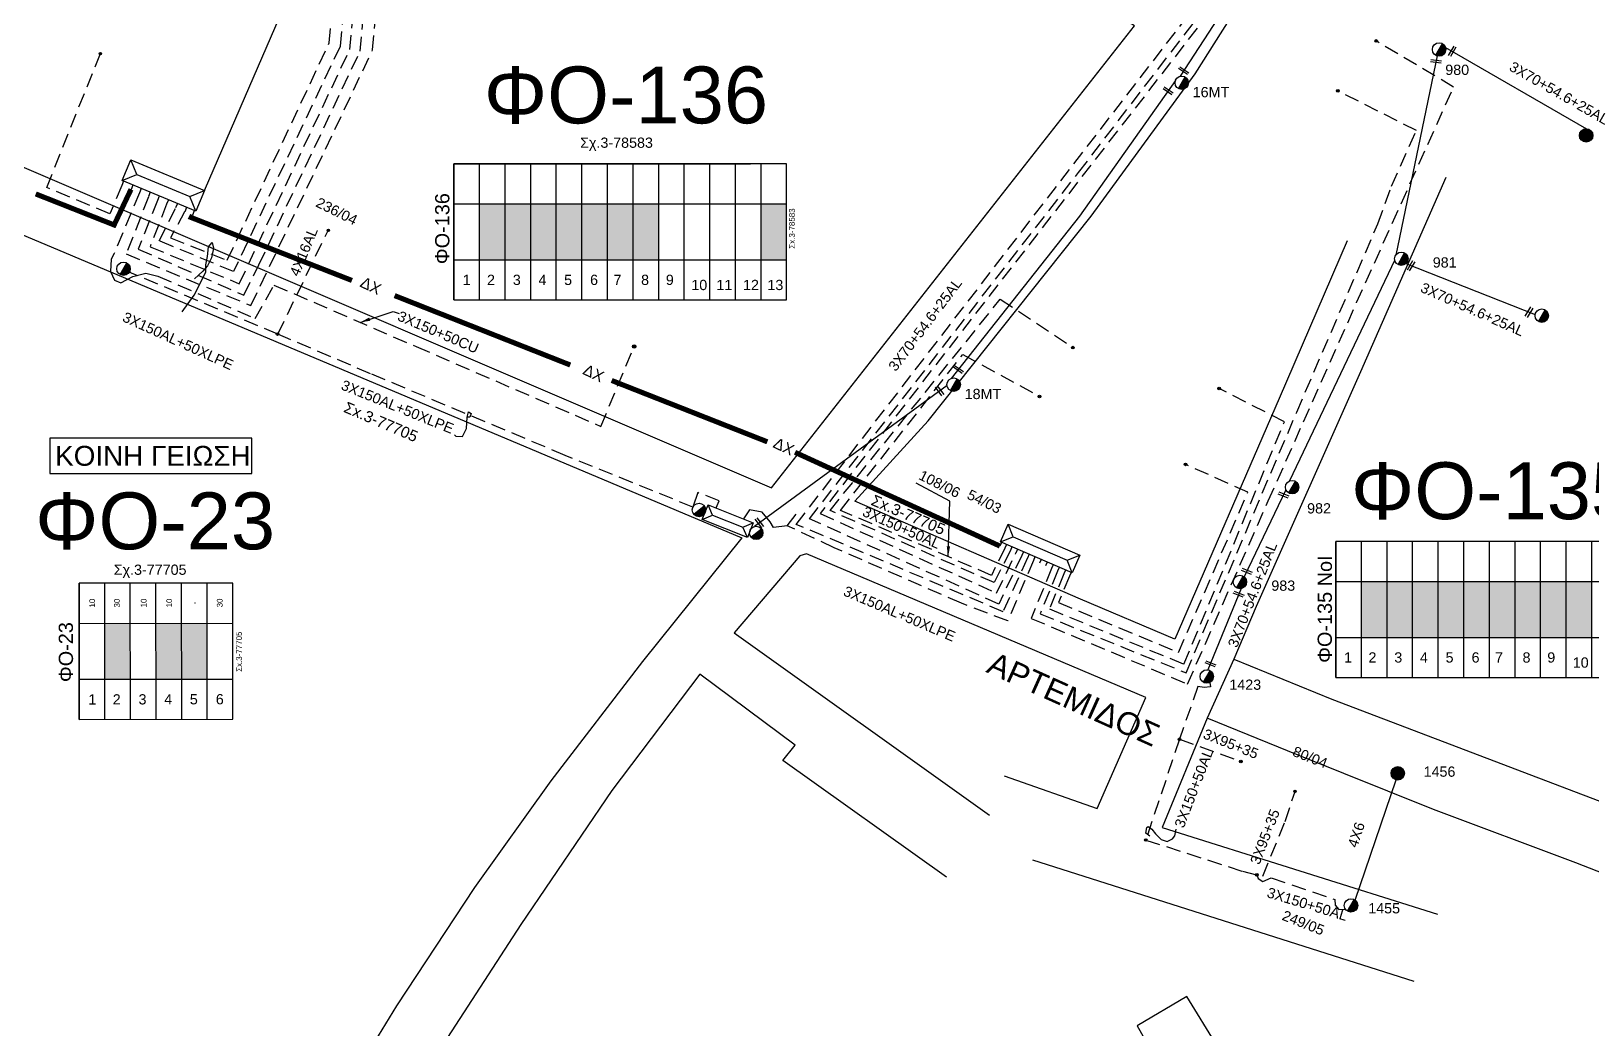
# Model space of a CAD drawing. Header units: millimetres. Extents: x 911 to 5440, y 753 to 2084.
# Drawn here: x 1975.7 to 2250.1, y 1031.5 to 1206.9 of the extents above; entities that cross this region are included whole.
import ezdxf
from ezdxf.enums import TextEntityAlignment as Align

# ---------------------------------------------------------------- set-up
doc = ezdxf.new("R2010")
doc.units = ezdxf.units.MM
doc.linetypes.add('DASHED', pattern=[19.05, 12.7, -6.35])
for name, color, linetype in [('Άγνωστα', 7, 'Continuous'), ('Ασφαλειοκιβώτια Χ.Τ 12 αναχωρήσεων', 7, 'Continuous'), ('Ασφαλειοκιβώτια Χ.Τ 13 αναχωρήσεων', 7, 'Continuous'), ('Ασφαλειοκιβώτια Χ.Τ 6 αναχωρήσεων', 7, 'Continuous'), ('Επιγραφές - Σχήματα', 7, 'Continuous'), ('Καλώδια ΧΤ   3x150+50AL', 7, 'DASHED'), ('Καλώδια ΧΤ   3x150+50CU', 7, 'DASHED'), ('Καλώδια ΧΤ   3x150AL+50XLPE', 7, 'DASHED'), ('Μηχανική τομή', 7, 'Continuous'), ('Στύλος Ξύλινος', 7, 'Continuous'), ('Στύλος Ξύλινος @ 1', 7, 'Continuous'), ('Στύλος ΦΜ', 7, 'Continuous'), ('Στύλος ΦΜ @ 1', 7, 'Continuous'), ('Συνδέσεις', 7, 'Continuous'), ('Συνεστραμμένα ΧΤ   3x70+54.6+25 AL', 7, 'SYN_LINE'), ('Υποσταθμός εναέριος 2 στύλων', 7, 'Continuous'), ('Υποσταθμός πόλεως', 7, 'Continuous'), ('Υπόβαθρο ΔΕΗ', 7, 'Continuous'), ('Υπόγεια καλώδια Παροχών ΧΤ   4x16AL', 7, 'DASHED')]:
    doc.layers.add(name, color=color, linetype=linetype)
doc.styles.get("Standard").update_dxf_attribs({"font": 'arial.ttf'})
doc.linetypes.add('SYN_LINE', pattern='A,0.5,-0.0001,["/\\/\\/\\/",Standard,S=0.1,R=0,X=0,Y=-0.05],-0.25', length=0.7501)
doc.dimstyles.new('ISO-25', dxfattribs={"dimtxt": 2.5, "dimasz": 1.8, "dimexe": 1.25, "dimexo": 0.625, "dimtad": 1, "dimtxsty": 'Standard', "dimcen": 1.8, "dimadec": 0, "dimazin": 0, "dimtfac": 1, "dimtmove": 0, "dimatfit": 3, "dimfxl": 1.25, "dimarcsym": 0})

# ---------------------------------------------------------------- blocks, each defined once
blk = doc.blocks.new('ΥΠΟΣΤΑΘΜΟΣ ΠΟΛΕΩΣ 9 ΑΝΑΧΩΡΗΣΕΩΝ')
at = {"layer": 'Υποσταθμός πόλεως', "ltscale": 40}
for p, q in [((-9.63, -2.82), (-9.63, -4)), ((-7.12, -2.82), (-7.12, -4)), ((-4.84, -2.82), (-4.84, -4)), ((-2.36, -2.82), (-2.36, -4)), ((0.09, -2.82), (0.09, -4)), ((2.55, -2.82), (2.55, -4)), ((5.02, -2.82), (5.02, -4)), ((7.48, -2.82), (7.48, -4)), ((9.61, -2.82), (9.61, -4))]:
    blk.add_line(p, q, dxfattribs=at)
blk.add_lwpolyline([(-10.02, 2.82), (10.02, 2.82), (10.02, -2.82), (-10.02, -2.82)], close=True, dxfattribs=at)
for points in [[(-7.21, 0), (-10.02, 2.82)], [(-10.02, -2.82), (-7.21, 0)], [(-7.21, 0), (7.21, 0)], [(7.21, 0), (10.02, 2.82)], [(10.02, -2.82), (7.21, 0)]]:
    blk.add_lwpolyline(points, dxfattribs=at)
at = {"layer": 'Υποσταθμός πόλεως', "linetype": 'SYN_LINE', "ltscale": 40, "flags": 1}
for tag, p in [('ΜΕΤΑΣΧΗΜΑΤΙΣΜΟΣ', (10.79, 1.71)), ('ΙΣΧΥΣ', (10.77, -1.08)), ('ΑΡΙΘΜΟΣ', (10.89, -3.8))]:
    blk.add_attdef(tag, p, '', height=1.8, dxfattribs=at)
blk = doc.blocks.new('_ΣΥΝΔΕΣΗ')
at = {"layer": 'Συνδέσεις', "linetype": 'SYN_LINE', "ltscale": 40}
blk.add_hatch(color=256, dxfattribs=at).paths.add_polyline_path([(0.5, -0.01, 1), (-0.5, -0.01, 1)])
at = {"layer": 'Συνδέσεις'}
blk.add_circle((0, -0.01), 0.5, dxfattribs=at)
blk = doc.blocks.new('ΥΠΑΡΧΩΝ ΤΣΙΜΕΝΤΕΝΙΟΣ ΣΤΥΛΟΣ')
at = {"layer": 'Στύλος ΦΜ'}
blk.add_hatch(color=7, dxfattribs=at).paths.add_polyline_path([(-1.29, -2.28, 0.574793), (2.62, 0, 0.268822), (1.3, 2.27)])
at = {"layer": 'Στύλος ΦΜ', "color": 7}
blk.add_line((-1.29, -2.28), (1.3, 2.27), dxfattribs=at)
blk.add_circle((0, 0), 2.62, dxfattribs=at)
at = {"layer": 'Στύλος ΦΜ', "flags": 4}
for tag, p in [('ΤΥΠΟΣ', (-4.91, 3.03)), ('ΑΡΙΘΜΟΣ', (-4.68, 8.05))]:
    blk.add_attdef(tag, p, '', height=4, dxfattribs=at)
blk = doc.blocks.new('ΥΠΑΡΧΩΝ ΞΥΛΙΝΟΣ ΣΤΥΛΟΣ')
at = {"layer": 'Στύλος Ξύλινος'}
h = blk.add_hatch(color=7, dxfattribs=at)
h.paths.add_polyline_path([(-2.62, 0, 0.270008), (-1.29, -2.28), (1.3, 2.27, 0.576266)])
h.paths.add_polyline_path([(-1.29, -2.28, 0.574793), (2.62, 0, 0.268822), (1.3, 2.27)])
at = {"layer": 'Στύλος Ξύλινος', "color": 7}
blk.add_line((-1.29, -2.28), (1.3, 2.27), dxfattribs=at)
blk.add_circle((0, 0), 2.62, dxfattribs=at)
at = {"layer": 'Στύλος Ξύλινος', "flags": 4}
for tag, p in [('ΑΡΙΘΜΟΣ', (-4.91, 8.6)), ('ΤΥΠΟΣ', (-4.85, 3.39))]:
    blk.add_attdef(tag, p, '', height=4, dxfattribs=at)
blk = doc.blocks.new('ΜΗΧΑΝΙΚΗ ΤΟΜΗ')
at = {"layer": 'Μηχανική τομή', "ltscale": 40}
for p, q in [((-1.89, 0.78), (1.89, 0.78)), ((1.89, 0), (-1.89, 0))]:
    blk.add_line(p, q, dxfattribs=at)
blk = doc.blocks.new('ΥΠΟΣΤΑΘΜΟΣ ΕΝΑΕΡΙΟΣ ΕΠΙ 2 ΣΤΥΛΩΝ')
at = {"layer": 'Υποσταθμός εναέριος 2 στύλων', "linetype": 'Continuous'}
for points in [[(-11.97, -2.11, 0.574793), (-8.45, -0.07, 0.268822), (-9.64, 1.98)], [(9.68, -2.15, 0.574793), (13.19, -0.1, 0.268822), (12.01, 1.95)]]:
    blk.add_hatch(color=256, dxfattribs=at).paths.add_polyline_path(points)
for p, q in [((-11.97, -2.11), (-9.64, 1.98)), ((9.68, -2.15), (12.01, 1.95))]:
    blk.add_line(p, q, dxfattribs=at)
for centre in [(-10.81, -0.07), (10.84, -0.1)]:
    blk.add_circle(centre, 2.36, dxfattribs=at)
at = {"layer": 'Υποσταθμός πόλεως', "linetype": 'Continuous', "ltscale": 40}
blk.add_lwpolyline([(-8.57, 2.82), (8.57, 2.82), (8.57, -2.82), (-8.57, -2.82)], close=True, dxfattribs=at)
for points in [[(-5.75, 0), (-8.57, 2.82)], [(-8.57, -2.82), (-5.75, 0)], [(-5.75, 0), (5.75, 0)], [(5.75, 0), (8.57, 2.82)], [(8.57, -2.82), (5.75, 0)]]:
    blk.add_lwpolyline(points, dxfattribs=at)
at = {"layer": 'Υποσταθμός εναέριος 2 στύλων', "ltscale": 40, "flags": 1}
for tag, p in [('ΜΕΤΑΣΧΗΜΑΤΙΣΜΟΣ', (14.09, 2.51)), ('ΙΣΧΥΣ', (14.07, -0.28)), ('ΑΡΙΘΜΟΣ', (14.19, -3))]:
    blk.add_attdef(tag, p, '', height=1.8, dxfattribs=at)
blk = doc.blocks.new('ΥΠΟΣΤΑΘΜΟΣ ΠΟΛΕΩΣ 13 ΑΝΑΧΩΡΗΣΕΩΝ')
at = {"layer": 'Υποσταθμός πόλεως', "ltscale": 40}
for p, q in [((-11.12, -2.82), (-11.12, -4)), ((-9.53, -2.82), (-9.53, -4)), ((-7.77, -2.82), (-7.77, -4)), ((-5.99, -2.82), (-5.99, -4)), ((-4.14, -2.82), (-4.14, -4)), ((-2.3, -2.82), (-2.3, -4)), ((-0.43, -2.82), (-0.43, -4)), ((1.54, -2.82), (1.54, -4)), ((3.43, -2.82), (3.43, -4)), ((5.39, -2.82), (5.39, -4)), ((7.32, -2.82), (7.32, -4)), ((9.32, -2.82), (9.32, -4)), ((11.11, -2.82), (11.11, -4))]:
    blk.add_line(p, q, dxfattribs=at)
blk.add_lwpolyline([(-11.43, 2.82), (11.43, 2.82), (11.43, -2.82), (-11.43, -2.82)], close=True, dxfattribs=at)
for points in [[(-8.62, 0), (-11.43, 2.82)], [(-11.43, -2.82), (-8.62, 0)], [(-8.62, 0), (8.62, 0)], [(8.62, 0), (11.43, 2.82)], [(11.43, -2.82), (8.62, 0)]]:
    blk.add_lwpolyline(points, dxfattribs=at)
at = {"layer": 'Υποσταθμός πόλεως', "linetype": 'SYN_LINE', "ltscale": 40, "flags": 1}
for tag, p in [('ΜΕΤΑΣΧΗΜΑΤΙΣΜΟΣ', (12.22, 1.68)), ('ΙΣΧΥΣ', (12.2, -1.11)), ('ΑΡΙΘΜΟΣ', (12.32, -3.83))]:
    blk.add_attdef(tag, p, '', height=1.8, dxfattribs=at)
blk = doc.blocks.new('ΑΣΦΑΛΕΙΟΚΙΒΩΤΙΟ ΥΠΟΣΤΑΘΜΟΥ 12 ΑΝΑΧΩΡΗΣΕΩΝ')
at = {"layer": 'Ασφαλειοκιβώτια Χ.Τ 12 αναχωρήσεων', "ltscale": 40}
for p, q in [((-23.91, 54), (23.91, 54)), ((-9.83, 54), (-9.83, -54)), ((9.83, 54), (9.83, -54)), ((-23.91, 45), (23.91, 45)), ((-23.91, 36), (23.91, 36)), ((-23.91, 27), (23.91, 27)), ((-23.91, 18), (23.91, 18)), ((-23.91, 9), (23.91, 9)), ((-23.91, 0), (23.91, 0)), ((-23.91, -9), (23.91, -9)), ((-23.91, -18), (23.91, -18)), ((-23.91, -27), (23.91, -27)), ((-23.91, -36), (23.91, -36)), ((-23.91, -45), (23.91, -45))]:
    blk.add_line(p, q, dxfattribs=at)
at = {"layer": 'Ασφαλειοκιβώτια Χ.Τ 12 αναχωρήσεων'}
blk.add_lwpolyline([(-23.91, -54), (23.91, -54), (23.91, 54), (-23.91, 54)], close=True, dxfattribs=at)
for s, p in [('1', (-18.66, 51.09)), ('2', (-18.66, 42.52)), ('3', (-18.66, 33.44)), ('4', (-18.66, 24.42)), ('5', (-18.66, 15.41)), ('6', (-18.66, 6.27)), ('7', (-18.66, -1.97)), ('8', (-18.66, -11.65)), ('9', (-18.66, -20.35)), ('10', (-20.45, -29.31)), ('11', (-20.45, -38.11)), ('12', (-20.45, -47.48))]:
    blk.add_text(s, height=3.6, rotation=270, dxfattribs=at).set_placement(p)
at = {"layer": 'Ασφαλειοκιβώτια Χ.Τ 12 αναχωρήσεων', "ltscale": 40}
for tag, height, p in [('ΟΝΟΜΑ', 5, (0.11, 57.89)), ('ΚΕΙΜΕΝΟ 1', 2, (17.33, 49.23)), ('ΚΕΙΜΕΝΟ 2', 2, (17.33, 40.53)), ('ΚΕΙΜΕΝΟ 3', 2, (17.33, 31.39)), ('ΚΕΙΜΕΝΟ 4', 2, (17.33, 22.41)), ('ΚΕΙΜΕΝΟ 5', 2, (17.33, 13.57)), ('ΚΕΙΜΕΝΟ 6', 2, (17.33, 4.65)), ('ΚΕΙΜΕΝΟ 7', 2, (17.33, -4.42)), ('ΚΕΙΜΕΝΟ 8', 2, (17.33, -13.15)), ('ΚΕΙΜΕΝΟ 9', 2, (17.33, -22.28)), ('ΚΕΙΜΕΝΟ 10', 2, (17.33, -31.5)), ('ΚΕΙΜΕΝΟ 11', 2, (17.33, -40.57)), ('ΚΕΙΜΕΝΟ 12', 2, (17.33, -49.5)), ('ΣΧ', 2, (0.17, -56.08))]:
    blk.add_attdef(tag, text='', height=height, dxfattribs=at).set_placement(p, align=Align.MIDDLE_CENTER)
blk = doc.blocks.new('ΑΣΦΑΛΕΙΟΚΙΒΩΤΙΟ ΥΠΟΣΤΑΘΜΟΥ 13 ΑΝΑΧΩΡΗΣΕΩΝ')
at = {"layer": 'Ασφαλειοκιβώτια Χ.Τ 13 αναχωρήσεων', "ltscale": 40}
for p, q in [((-23.86, 58.34), (23.96, 58.34)), ((-9.78, 58.34), (-9.78, -58.66)), ((9.87, 58.34), (9.87, -58.66)), ((23.96, 58.34), (23.96, -45.89)), ((-23.86, 49.34), (23.96, 49.34)), ((-23.86, 40.34), (23.96, 40.34)), ((-23.86, 31.34), (23.96, 31.34)), ((-23.86, 22.34), (23.96, 22.34)), ((-23.86, 13.34), (23.96, 13.34)), ((-23.86, 4.34), (23.96, 4.34)), ((-23.86, -4.66), (23.96, -4.66)), ((-23.86, -13.66), (23.96, -13.66)), ((-23.86, -22.66), (23.96, -22.66)), ((-23.86, -31.66), (23.96, -31.66)), ((-23.86, -40.66), (23.96, -40.66)), ((-23.86, -49.66), (23.96, -49.66))]:
    blk.add_line(p, q, dxfattribs=at)
at = {"layer": 'Ασφαλειοκιβώτια Χ.Τ 13 αναχωρήσεων'}
blk.add_lwpolyline([(-23.86, -58.66), (23.96, -58.66), (23.96, 58.34), (-23.86, 58.34)], close=True, dxfattribs=at)
for s, p in [('1', (-18.64, 55.26)), ('2', (-18.64, 46.69)), ('3', (-18.64, 37.62)), ('4', (-18.64, 28.59)), ('5', (-18.64, 19.58)), ('6', (-18.64, 10.45)), ('7', (-18.64, 2.2)), ('8', (-18.64, -7.48)), ('9', (-18.64, -16.18)), ('10', (-20.44, -25.14)), ('11', (-20.44, -33.94)), ('12', (-20.44, -43.31)), ('13', (-20.44, -51.88))]:
    blk.add_text(s, height=3.6, rotation=270, dxfattribs=at).set_placement(p)
at = {"layer": 'Ασφαλειοκιβώτια Χ.Τ 13 αναχωρήσεων', "ltscale": 40}
for tag, height, p in [('ΟΝΟΜΑ', 5, (1.15, 62.43)), ('ΚΕΙΜΕΝΟ 1', 2, (17.15, 53.4)), ('ΚΕΙΜΕΝΟ 2', 2, (17.15, 44.69)), ('ΚΕΙΜΕΝΟ 3', 2, (16.99, 35.93)), ('ΚΕΙΜΕΝΟ 4', 2, (16.99, 26.95)), ('ΚΕΙΜΕΝΟ 5', 2, (16.99, 18.11)), ('ΚΕΙΜΕΝΟ 6', 2, (16.99, 9.19)), ('ΚΕΙΜΕΝΟ 7', 2, (16.99, 0.11)), ('ΚΕΙΜΕΝΟ 8', 2, (16.99, -8.61)), ('ΚΕΙΜΕΝΟ 9', 2, (16.99, -17.74)), ('ΚΕΙΜΕΝΟ 10', 2, (16.99, -26.96)), ('ΚΕΙΜΕΝΟ 11', 2, (16.99, -36.04)), ('ΚΕΙΜΕΝΟ 12', 2, (16.99, -44.96)), ('ΚΕΙΜΕΝΟ 13', 2, (16.99, -54.16)), ('ΣΧ', 2, (1.2, -60.52))]:
    blk.add_attdef(tag, text='', height=height, dxfattribs=at).set_placement(p, align=Align.MIDDLE_CENTER)
blk = doc.blocks.new('ΑΣΦΑΛΕΙΟΚΙΒΩΤΙΟ ΥΠΟΣΤΑΘΜΟΥ 6 ΑΝΑΧΩΡΗΣΕΩΝ')
at = {"layer": 'Ασφαλειοκιβώτια Χ.Τ 6 αναχωρήσεων', "ltscale": 40}
for p, q in [((-23.91, 27), (23.91, 27)), ((-9.83, 27), (-9.83, -27)), ((9.83, 27), (9.83, -27)), ((-23.91, 18), (23.91, 18)), ((-23.91, 9), (23.91, 9)), ((-23.91, 0), (23.91, 0)), ((-23.91, -9), (23.91, -9)), ((-23.91, -18), (23.91, -18))]:
    blk.add_line(p, q, dxfattribs=at)
at = {"layer": 'Ασφαλειοκιβώτια Χ.Τ 6 αναχωρήσεων'}
blk.add_lwpolyline([(-23.91, -27), (23.91, -27), (23.91, 27), (-23.91, 27)], close=True, dxfattribs=at)
for s, p in [('1', (-18.7, 23.8)), ('2', (-18.7, 15.23)), ('3', (-18.7, 6.16)), ('4', (-18.7, -2.87)), ('5', (-18.7, -11.88)), ('6', (-18.7, -21.01))]:
    blk.add_text(s, height=3.6, rotation=270, dxfattribs=at).set_placement(p)
at = {"layer": 'Ασφαλειοκιβώτια Χ.Τ 6 αναχωρήσεων', "ltscale": 40}
for tag, height, p in [('ΟΝΟΜΑ', 5, (-0.27, 31.68)), ('ΚΕΙΜΕΝΟ 1', 2, (16.95, 22.41)), ('ΚΕΙΜΕΝΟ 2', 2, (16.95, 13.71)), ('ΚΕΙΜΕΝΟ 3', 2, (16.95, 4.31)), ('ΚΕΙΜΕΝΟ 4', 2, (16.95, -4.67)), ('ΚΕΙΜΕΝΟ 5', 2, (16.95, -13.51)), ('ΚΕΙΜΕΝΟ 6', 2, (16.95, -22.43)), ('ΣΧ', 2, (-0.21, -29.21))]:
    blk.add_attdef(tag, text='', height=height, dxfattribs=at).set_placement(p, align=Align.MIDDLE_CENTER)

msp = doc.modelspace()

# ---------------------------------------------------------------- hatches: boundary and pattern name
at = {"layer": 'Ασφαλειοκιβώτια Χ.Τ 13 αναχωρήσεων'}
for color, points in [(6, [(2054.55, 1166.68), (2059.05, 1166.68), (2059.05, 1176.51), (2054.55, 1176.51)]), (173, [(2059.05, 1166.68), (2063.55, 1166.68), (2063.55, 1176.51), (2059.05, 1176.51)]), (27, [(2063.55, 1166.68), (2068.05, 1166.68), (2068.05, 1176.51), (2063.55, 1176.51)]), (85, [(2068.05, 1166.68), (2072.55, 1166.68), (2072.55, 1176.51), (2068.05, 1176.51)]), (1, [(2072.55, 1166.68), (2077.05, 1166.68), (2077.05, 1176.51), (2072.55, 1176.51)]), (5, [(2077.05, 1166.68), (2081.55, 1166.68), (2081.55, 1176.51), (2077.05, 1176.51)]), (30, [(2081.55, 1166.68), (2086.05, 1166.68), (2086.05, 1176.51), (2081.55, 1176.51)]), (133, [(2104.05, 1166.68), (2108.55, 1166.68), (2108.55, 1176.51), (2104.05, 1176.51)]), (173, [(2209.59, 1100.31), (2214.09, 1100.31), (2214.09, 1110.14), (2209.59, 1110.14)]), (27, [(2214.09, 1100.31), (2218.59, 1100.31), (2218.59, 1110.14), (2214.09, 1110.14)]), (85, [(2218.59, 1100.31), (2223.09, 1100.31), (2223.09, 1110.14), (2218.59, 1110.14)]), (1, [(2223.09, 1100.31), (2227.59, 1100.31), (2227.59, 1110.14), (2223.09, 1110.14)]), (5, [(2227.59, 1100.31), (2232.09, 1100.31), (2232.09, 1110.13), (2227.59, 1110.14)]), (6, [(2232.09, 1100.31), (2236.59, 1100.31), (2236.59, 1110.13), (2232.09, 1110.13)]), (154, [(2236.59, 1100.31), (2241.09, 1100.31), (2241.09, 1110.13), (2236.59, 1110.13)]), (30, [(2241.09, 1100.31), (2245.59, 1100.31), (2245.59, 1110.13), (2241.09, 1110.13)]), (2, [(2245.59, 1100.31), (2250.09, 1100.31), (2250.09, 1110.13), (2245.59, 1110.13)])]:
    msp.add_hatch(color=color, dxfattribs=at).paths.add_polyline_path(points)
at = {"layer": 'Ασφαλειοκιβώτια Χ.Τ 6 αναχωρήσεων'}
for color, points in [(30, [(1993.17, 1102.78), (1988.67, 1102.78), (1988.69, 1092.95), (1993.19, 1092.96)]), (6, [(2002.17, 1102.8), (1997.67, 1102.79), (1997.69, 1092.96), (2002.19, 1092.97)]), (5, [(2006.67, 1102.8), (2002.17, 1102.8), (2002.19, 1092.97), (2006.69, 1092.98)])]:
    msp.add_hatch(color=color, dxfattribs=at).paths.add_polyline_path(points)

# ---------------------------------------------------------------- linework, layer by layer
at = {"layer": 'Άγνωστα', "color": 85, "linetype": 'DASHED', "ltscale": 0.2}
for points in [[(1996.37, 1177.78), (1992.45, 1167.71), (2014.38, 1158.63), (2035.77, 1203.57), (2038.52, 1235.7), (2058.45, 1282.77), (2066.96, 1278.49)], [(2177.6, 1082.41), (2188.38, 1078.51)], [(2192.24, 1058.32), (2196.2, 1067.98), (2197.92, 1073.25)]]:
    msp.add_lwpolyline(points, dxfattribs=at)
at = {"layer": 'Άγνωστα', "color": 1, "linetype": 'DASHED', "ltscale": 0.2}
msp.add_lwpolyline([(1997.95, 1177.12), (1994.56, 1168.56), (2013.12, 1160.45), (2015.76, 1165.77), (2033.56, 1203.35), (2036.75, 1235.96), (2049.39, 1266.47), (2029.46, 1275.4)], dxfattribs=at)
at = {"layer": 'Άγνωστα', "color": 6, "linetype": 'DASHED', "ltscale": 0.2}
for points in [[(1999.54, 1176.46), (1996.64, 1168.98), (2012.31, 1162.47), (2031.74, 1203.62), (2034.28, 1230.72), (2009.36, 1242.84), (2007.45, 1251.8)], [(2005.33, 1250.57), (2006.84, 1241.67), (2032.53, 1229.54), (2030.04, 1204.2), (2011.3, 1164.61), (1998.25, 1170.02), (2001.13, 1175.79)]]:
    msp.add_lwpolyline(points, dxfattribs=at)
at = {"layer": 'Άγνωστα', "color": 5, "linetype": 'DASHED', "ltscale": 0.2}
msp.add_lwpolyline([(2002.72, 1175.13), (2000.23, 1170.55), (2010.22, 1166.59), (2028.12, 1204.8), (2030.45, 1228.8), (2011.77, 1237.35)], dxfattribs=at)
at = {"layer": 'Άγνωστα', "color": 27, "linetype": 'DASHED', "ltscale": 0.2}
msp.add_lwpolyline([(1991.67, 1179.74), (1989.59, 1174.75), (1978.48, 1179.4), (1987.9, 1202.92)], dxfattribs=at)
at = {"layer": 'Άγνωστα'}
msp.add_lwpolyline([(2108.65, 1119.95), (2106.26, 1119.64), (2105.66, 1120.64), (2104.25, 1122.33), (2102.04, 1122.73), (2100.99, 1121.14)], dxfattribs=at)
at = {"layer": 'Άγνωστα', "color": 85, "linetype": 'SYN_LINE', "ltscale": 20}
msp.add_lwpolyline([(2208.5, 1054.1), (2215.72, 1075.27)], dxfattribs=at)
at = {"layer": 'Επιγραφές - Σχήματα'}
for points in [[(2002.29, 1157.56), (2004.42, 1160.44), (2006.42, 1164.49), (2006.44, 1165.79), (2006.74, 1167.26), (2006.91, 1168.97), (2007.56, 1169.74), (2007.8, 1168.73), (2007.42, 1167.03), (2006.75, 1165.63), (2005.93, 1164.69), (2004.46, 1163.33)], [(2050.14, 1135.9), (2050.37, 1135.69), (2051.55, 1135.62), (2052.28, 1137.05), (2052.38, 1139.02), (2052.61, 1139.98), (2053.1, 1139.64), (2052.83, 1139), (2052.38, 1139.02)], [(2172.39, 1065.36), (2171.7, 1065.91), (2171.86, 1066.91), (2172.11, 1067.09), (2172.77, 1066.59), (2173.41, 1065.79), (2174.39, 1064.81), (2175.45, 1064.41), (2176.39, 1064.93), (2176.8, 1065.43), (2177.04, 1066.6)]]:
    msp.add_lwpolyline(points, dxfattribs=at)
at = {"layer": 'Επιγραφές - Σχήματα', "color": 190}
msp.add_lwpolyline([(1979.01, 1129.15), (2014.52, 1129.15), (2014.52, 1135.33), (1979.01, 1135.33)], close=True, dxfattribs=at)
at = {"layer": 'Καλώδια ΧΤ   3x150+50AL', "color": 85, "ltscale": 0.2}
for points in [[(2182.94, 1092.39), (2183.08, 1091.65), (2181.96, 1091.49), (2180.85, 1091.67), (2177.6, 1082.41), (2171.67, 1064.7), (2188.7, 1059.21), (2192.24, 1058.32)], [(2191.2, 1058.58), (2191.44, 1057.94), (2192.25, 1057.38), (2193.75, 1058.04), (2204.93, 1054.22), (2205, 1053.26), (2205.64, 1052.46), (2206.75, 1052.57)]]:
    msp.add_lwpolyline(points, dxfattribs=at)
at = {"layer": 'Καλώδια ΧΤ   3x150+50CU', "color": 30, "ltscale": 0.2}
msp.add_lwpolyline([(1994.76, 1178.45), (1990.34, 1167.81), (1989.8, 1166.8), (1989.69, 1164.64), (1990.38, 1163.09), (1991.5, 1162.62), (1993.59, 1163.77), (1995.9, 1164.31), (1998.03, 1163.81), (2015.13, 1156.34), (2018.41, 1162.25), (2043.41, 1151.43), (2075.89, 1137.41), (2081.74, 1151.46)], dxfattribs=at)
at = {"layer": 'Καλώδια ΧΤ   3x150AL+50XLPE', "color": 30, "ltscale": 0.2}
msp.add_lwpolyline([(2149.87, 1114.71), (2145.84, 1106.18), (2112.55, 1121.16), (2159.86, 1182.03), (2182.51, 1211.47), (2177.01, 1235.18), (2163.33, 1235.51), (2155.58, 1235.11), (2144.11, 1243.01)], dxfattribs=at)
at = {"layer": 'Καλώδια ΧΤ   3x150AL+50XLPE', "color": 154, "ltscale": 0.2}
msp.add_lwpolyline([(2150.89, 1114.27), (2146.61, 1104.83), (2110.24, 1120.18), (2179.28, 1209.82), (2178.36, 1212.29), (2175.36, 1232.34), (2158.73, 1231.92), (2149.1, 1218.5)], dxfattribs=at)
at = {"layer": 'Καλώδια ΧΤ   3x150AL+50XLPE', "color": 2, "ltscale": 0.2}
msp.add_lwpolyline([(2201.32, 1208.58), (2187.73, 1216.42), (2114.46, 1122.08), (2145.45, 1108.11), (2148.86, 1115.15)], dxfattribs=at)
at = {"layer": 'Καλώδια ΧΤ   3x150AL+50XLPE', "color": 5, "ltscale": 0.2}
msp.add_lwpolyline([(2155.12, 1112.43), (2151.55, 1103.66), (2179.02, 1092.1), (2193.22, 1124.31), (2208.75, 1159.17), (2225.79, 1197.05), (2212.17, 1205.16)], dxfattribs=at)
at = {"layer": 'Καλώδια ΧΤ   3x150AL+50XLPE', "color": 1, "ltscale": 0.2}
msp.add_lwpolyline([(2156.19, 1111.97), (2153.11, 1104.46), (2178.76, 1094.09), (2198.22, 1139.93), (2212.47, 1172.99), (2214.87, 1179.65), (2219.25, 1189.39), (2205.43, 1196.38)], dxfattribs=at)
at = {"layer": 'Καλώδια ΧΤ   3x150AL+50XLPE', "color": 7, "ltscale": 0.2}
msp.add_lwpolyline([(2096.16, 1123.07), (2096.69, 1124.31), (2092.91, 1125.77), (2092.08, 1123.21), (2069.59, 1132.31), (2035.41, 1146.66), (2019.12, 1153.61), (1992.99, 1164.51)], dxfattribs=at)
at = {"layer": 'Καλώδια ΧΤ   3x150AL+50XLPE', "color": 62, "ltscale": 0.2}
msp.add_lwpolyline([(2147.88, 1115.57), (2145.02, 1109.94), (2116.18, 1122.61), (2146.11, 1159.76), (2158.85, 1151.26)], dxfattribs=at)
at = {"layer": 'Καλώδια ΧΤ   3x150AL+50XLPE', "color": 241, "ltscale": 0.2}
msp.add_lwpolyline([(2146.91, 1115.99), (2144.56, 1111.22), (2118.03, 1122.64), (2139.51, 1150.05), (2153, 1142.67)], dxfattribs=at)
at = {"layer": 'Καλώδια ΧΤ   3x150AL+50XLPE', "color": 85, "ltscale": 0.2}
msp.add_lwpolyline([(2157.29, 1111.49), (2154.74, 1105.32), (2178.39, 1095.61), (2196.06, 1138.21), (2184.59, 1144.06)], dxfattribs=at)
at = {"layer": 'Καλώδια ΧΤ   3x150AL+50XLPE', "color": 27, "ltscale": 0.2}
msp.add_lwpolyline([(2158.27, 1111.07), (2156.36, 1106.44), (2177.44, 1097.67), (2189.64, 1125.83), (2178.67, 1130.72)], dxfattribs=at)
at = {"layer": 'Καλώδια ΧΤ   3x150AL+50XLPE', "color": 6, "ltscale": 0.2}
msp.add_lwpolyline([(2151.92, 1113.82), (2147.42, 1103.2), (2139.26, 1106.32), (2116.89, 1116.08), (2108.65, 1119.95), (2110.71, 1122.64)], dxfattribs=at)
at = {"layer": 'Συνεστραμμένα ΧΤ   3x70+54.6+25 AL', "ltscale": 20}
for points in [[(2190.95, 1219.34), (2177.7, 1198.94)], [(2176.9, 1198.22), (2160.01, 1174.34), (2137.47, 1145.83)], [(2136.74, 1144.61), (2102.92, 1119.83)]]:
    msp.add_lwpolyline(points, dxfattribs=at)
at = {"layer": 'Συνεστραμμένα ΧΤ   3x70+54.6+25 AL', "color": 85, "ltscale": 20}
for points in [[(2222.9, 1202.52), (2215.63, 1167.52)], [(2224.36, 1204.01), (2249.16, 1189.72)], [(2215.44, 1166.65), (2196.97, 1127.81)], [(2217.42, 1166.01), (2240.13, 1157.09)], [(2196.33, 1126.27), (2188.97, 1110.96)], [(2188.42, 1108.89), (2182.61, 1094.6)]]:
    msp.add_lwpolyline(points, dxfattribs=at)
at = {"layer": 'Υπόβαθρο ΔΕΗ', "ltscale": 0.2}
for points in [[(2006.2, 1178.85), (2057.13, 1296.47)], [(1733.92, 1273.45), (1857.09, 1220.69), (1971.44, 1172.22), (2100.65, 1117.82), (2083.18, 1096.07), (2067.08, 1075.11), (2053.68, 1056.37), (2039.97, 1035.54), (2023.21, 1008.13), (2019.75, 1003.03), (2006.57, 979.48), (1985.89, 942.83)], [(1794.4, 1261.13), (1974.09, 1183.06), (2105.88, 1126.59), (2169.68, 1207.8), (2138.2, 1227.73)], [(2207.11, 1170), (2195.12, 1142.33), (2176.79, 1100.03), (2160.21, 1107.05), (2120.51, 1124.27), (2133.4, 1138.36), (2162.1, 1174.34), (2180.36, 1199.4), (2193.83, 1220.7), (2201.01, 1233.69), (2215.79, 1249.54), (2255.13, 1230.33), (2273.07, 1221.29), (2280.08, 1207.61), (2268.26, 1182.72)]]:
    msp.add_lwpolyline(points, dxfattribs=at)
at = {"layer": 'Υπόβαθρο ΔΕΗ'}
for points in [[(2224.45, 1181.16), (2209.43, 1147.01), (2191.1, 1105.76), (2187.14, 1096.51), (2182.5, 1086.11), (2174.57, 1066.9), (2222.98, 1051.64)], [(2187.14, 1096.51), (2204.4, 1089.46), (2284.9, 1058.8), (2298.73, 1080.82), (2303.17, 1090.36), (2304.8, 1102.39), (2308.05, 1112.46), (2312.51, 1128.7)], [(2146.78, 1076), (2163.13, 1070.22), (2171.67, 1089.74), (2112.03, 1114.98), (2110.86, 1114.63), (2099.31, 1101.11), (2144.21, 1069.08)], [(2136.65, 1058.18), (2107.88, 1078.66), (2110.02, 1081.39), (2093.28, 1093.86), (2077.79, 1073.4), (2061.81, 1049.83), (2035.25, 1008.95), (2022.33, 986.31), (2004.6, 955.83), (1993.14, 937.86)], [(2258.35, 1021.8), (2277.26, 1048.96), (2247.27, 1060.67), (2222.27, 1070.07), (2198.49, 1079.64), (2182.5, 1086.11)], [(2218.87, 1039.84), (2151.84, 1061.16)], [(2170.16, 1032.06), (2175.41, 1022.85), (2184.23, 1028.5), (2178.91, 1037.18), (2170.16, 1032.06)]]:
    msp.add_lwpolyline(points, dxfattribs=at)
at = {"layer": 'Υπόβαθρο ΔΕΗ', "color": 133}
msp.add_lwpolyline([(1976.54, 1178.26, 0.9, 0.9, 0), (1990.32, 1172.81, 0.9, 0.9, 0), (1993.29, 1179.07, 0, 0, 0)], format="xyseb", dxfattribs=at)
at = {"layer": 'Υπόβαθρο ΔΕΗ', "color": 173, "const_width": 0.9}
for points in [[(2004.1, 1174.55), (2003.88, 1174.11), (2032.13, 1163.05)], [(2039.63, 1160.39), (2070.51, 1148.19)], [(2077.79, 1145.47), (2105.15, 1134.69)], [(2110.02, 1132.84), (2146.03, 1116.37)]]:
    msp.add_lwpolyline(points, dxfattribs=at)
at = {"layer": 'Υπόγεια καλώδια Παροχών ΧΤ   4x16AL', "color": 7, "ltscale": 0.2}
msp.add_lwpolyline([(2019.12, 1153.61), (2027.92, 1171.86)], dxfattribs=at)

# ---------------------------------------------------------------- block references
at = {"layer": 'Ασφαλειοκιβώτια Χ.Τ 12 αναχωρήσεων', "xscale": 0.4999999999999297, "yscale": 0.4999999999999297, "zscale": 0.4999999999999297, "rotation": 89.99471332774242}
msp.add_blockref('ΑΣΦΑΛΕΙΟΚΙΒΩΤΙΟ ΥΠΟΣΤΑΘΜΟΥ 12 ΑΝΑΧΩΡΗΣΕΩΝ', (2232.09, 1105.22), dxfattribs=at).add_auto_attribs({'ΟΝΟΜΑ': 'ΦΟ-135 ΝοΙ'})
at = {"layer": 'Ασφαλειοκιβώτια Χ.Τ 13 αναχωρήσεων', "xscale": 0.5, "yscale": 0.5, "zscale": 0.5, "rotation": 90}
msp.add_blockref('ΑΣΦΑΛΕΙΟΚΙΒΩΤΙΟ ΥΠΟΣΤΑΘΜΟΥ 13 ΑΝΑΧΩΡΗΣΕΩΝ', (2079.22, 1171.58), dxfattribs=at).add_auto_attribs({'ΟΝΟΜΑ': 'ΦΟ-136', 'ΣΧ': 'Σx.3-78583'})
at = {"layer": 'Ασφαλειοκιβώτια Χ.Τ 6 αναχωρήσεων', "xscale": 0.4999999999999976, "yscale": 0.4999999999999976, "zscale": 0.4999999999999976, "rotation": 90.08369329436664}
msp.add_blockref('ΑΣΦΑΛΕΙΟΚΙΒΩΤΙΟ ΥΠΟΣΤΑΘΜΟΥ 6 ΑΝΑΧΩΡΗΣΕΩΝ', (1997.68, 1097.88), dxfattribs=at).add_auto_attribs({'ΟΝΟΜΑ': 'ΦΟ-23', 'ΣΧ': 'Σx.3-77705', 'ΚΕΙΜΕΝΟ 2': '30', 'ΚΕΙΜΕΝΟ 1': '10', 'ΚΕΙΜΕΝΟ 3': '10', 'ΚΕΙΜΕΝΟ 4': '10', 'ΚΕΙΜΕΝΟ 5': '-', 'ΚΕΙΜΕΝΟ 6': '30'})
at = {"layer": 'Μηχανική τομή'}
for p, xscale, yscale, zscale, rotation in [((2222.74, 1201.77), 0.5000000000001441, 0.5000000000001441, 0.5000000000001441, 172.7915825317946), ((2225.39, 1203.42), 0.5000000000001431, 0.5000000000001431, 0.5000000000001431, 239.6399848236607), ((2178.45, 1200.09), 0.4999999999999647, 0.4999999999999647, 0.4999999999999647, 145.323862433365), ((2175.71, 1196.54), 0.4999999999999647, 0.4999999999999647, 0.4999999999999647, 145.323862433365), ((2218.14, 1165.73), 0.5000000000001431, 0.5000000000001431, 0.5000000000001431, 239.6399848236607), ((2238.88, 1157.58), 0.5000000000001431, 0.5000000000001431, 0.5000000000001431, 239.6399848236607), ((2138.85, 1147.58), 0.4999999999999647, 0.4999999999999647, 0.4999999999999647, 145.323862433365), ((2135.58, 1143.76), 0.4999999999999679, 0.4999999999999679, 0.4999999999999679, 127.3282725165573), ((2195.97, 1125.52), 0.5000000000001925, 0.5000000000001925, 0.5000000000001925, 158.1754904716177), ((2103.9, 1120.56), 0.4999999999999679, 0.4999999999999679, 0.4999999999999679, 127.3282725165573), ((2189.52, 1112.11), 0.5000000000001925, 0.5000000000001925, 0.5000000000001925, 158.1754904716177), ((2188.09, 1108.1), 0.5000000000001925, 0.5000000000001925, 0.5000000000001925, 158.1754904716177), ((2183.12, 1095.86), 0.5000000000001925, 0.5000000000001925, 0.5000000000001925, 158.1754904716177)]:
    msp.add_blockref('ΜΗΧΑΝΙΚΗ ΤΟΜΗ', p, dxfattribs=dict(at, xscale=xscale, yscale=yscale, zscale=zscale, rotation=rotation))
at = {"layer": 'Στύλος Ξύλινος @ 1', "ltscale": 40, "xscale": 0.4499999999998181, "yscale": 0.4499999999998181, "zscale": 0.4499999999998181}
msp.add_blockref('ΥΠΑΡΧΩΝ ΞΥΛΙΝΟΣ ΣΤΥΛΟΣ', (2249.1, 1188.54), dxfattribs=at)
at = {"layer": 'Στύλος Ξύλινος @ 1', "ltscale": 40}
ref = msp.add_blockref('ΥΠΑΡΧΩΝ ΞΥΛΙΝΟΣ ΣΤΥΛΟΣ', (2215.98, 1076.42), dxfattribs=dict(at, xscale=0.4499999999998181, yscale=0.4499999999998181, zscale=0.4499999999998181))
ref.add_attrib('ΤΥΠΟΣ', '1456', (2220.52, 1075.82), dxfattribs={"layer": 'Στύλος Ξύλινος', "height": 1.8, "flags": 4})
at = {"layer": 'Στύλος ΦΜ @ 1', "ltscale": 40}
ref = msp.add_blockref('ΥΠΑΡΧΩΝ ΤΣΙΜΕΝΤΕΝΙΟΣ ΣΤΥΛΟΣ', (2223.24, 1203.65), dxfattribs=dict(at, xscale=0.4499999999998181, yscale=0.4499999999998181, zscale=0.4499999999998181))
ref.add_attrib('ΤΥΠΟΣ', '980', (2224.33, 1199.18), dxfattribs={"layer": 'Στύλος ΦΜ', "height": 1.8, "flags": 4})
ref = msp.add_blockref('ΥΠΑΡΧΩΝ ΤΣΙΜΕΝΤΕΝΙΟΣ ΣΤΥΛΟΣ', (2178, 1197.8), dxfattribs=dict(at, xscale=0.4499999999998181, yscale=0.4499999999998181, zscale=0.4499999999998181))
ref.add_attrib('ΤΥΠΟΣ', '16MT', (2179.93, 1195.26), dxfattribs={"layer": 'Στύλος ΦΜ', "height": 1.8, "flags": 4})
at = {"layer": 'Στύλος ΦΜ @ 1', "ltscale": 40, "xscale": 0.4499999999998181, "yscale": 0.4499999999998181, "zscale": 0.4499999999998181}
for p in [(1991.97, 1165.11), (2241.29, 1156.86)]:
    msp.add_blockref('ΥΠΑΡΧΩΝ ΤΣΙΜΕΝΤΕΝΙΟΣ ΣΤΥΛΟΣ', p, dxfattribs=at)
at = {"layer": 'Στύλος ΦΜ @ 1', "ltscale": 40}
ref = msp.add_blockref('ΥΠΑΡΧΩΝ ΤΣΙΜΕΝΤΕΝΙΟΣ ΣΤΥΛΟΣ', (2216.6, 1166.86), dxfattribs=dict(at, xscale=0.4499999999998181, yscale=0.4499999999998181, zscale=0.4499999999998181))
ref.add_attrib('ΤΥΠΟΣ', '981', (2222.13, 1165.32), dxfattribs={"layer": 'Στύλος ΦΜ', "height": 1.8, "flags": 4})
ref = msp.add_blockref('ΥΠΑΡΧΩΝ ΤΣΙΜΕΝΤΕΝΙΟΣ ΣΤΥΛΟΣ', (2137.91, 1144.74), dxfattribs=dict(at, xscale=0.4499999999998181, yscale=0.4499999999998181, zscale=0.4499999999998181))
ref.add_attrib('ΤΥΠΟΣ', '18MT', (2139.84, 1142.2), dxfattribs={"layer": 'Στύλος ΦΜ', "height": 1.8, "flags": 4})
ref = msp.add_blockref('ΥΠΑΡΧΩΝ ΤΣΙΜΕΝΤΕΝΙΟΣ ΣΤΥΛΟΣ', (2197.41, 1126.72), dxfattribs=dict(at, xscale=0.4499999999998181, yscale=0.4499999999998181, zscale=0.4499999999998181))
ref.add_attrib('ΤΥΠΟΣ', '982', (2200.04, 1122.1), dxfattribs={"layer": 'Στύλος ΦΜ', "height": 1.8, "flags": 4})
ref = msp.add_blockref('ΥΠΑΡΧΩΝ ΤΣΙΜΕΝΤΕΝΙΟΣ ΣΤΥΛΟΣ', (2188.22, 1110.05), dxfattribs=dict(at, xscale=0.4499999999998181, yscale=0.4499999999998181, zscale=0.4499999999998181))
ref.add_attrib('ΤΥΠΟΣ', '983', (2193.75, 1108.51), dxfattribs={"layer": 'Στύλος ΦΜ', "height": 1.8, "flags": 4})
ref = msp.add_blockref('ΥΠΑΡΧΩΝ ΤΣΙΜΕΝΤΕΝΙΟΣ ΣΤΥΛΟΣ', (2182.4, 1093.44), dxfattribs=dict(at, xscale=0.4499999999998181, yscale=0.4499999999998181, zscale=0.4499999999998181))
ref.add_attrib('ΤΥΠΟΣ', '1423', (2186.37, 1091.1), dxfattribs={"layer": 'Στύλος ΦΜ', "height": 1.8, "flags": 4})
ref = msp.add_blockref('ΥΠΑΡΧΩΝ ΤΣΙΜΕΝΤΕΝΙΟΣ ΣΤΥΛΟΣ', (2207.75, 1053.19), dxfattribs=dict(at, xscale=0.4499999999998181, yscale=0.4499999999998181, zscale=0.4499999999998181))
ref.add_attrib('ΤΥΠΟΣ', '1455', (2210.79, 1051.8), dxfattribs={"layer": 'Στύλος ΦΜ', "height": 1.8, "flags": 4})
at = {"layer": 'Συνδέσεις'}
for p, xscale, yscale, zscale in [((2212.17, 1205.16), 0.4499999999998181, 0.4499999999998181, 0.4499999999998181), ((1987.9, 1202.92), 0.4499999999998181, 0.4499999999998181, 0.4499999999998181), ((2205.43, 1196.38), 0.4499999999998181, 0.4499999999998181, 0.4499999999998181), ((2027.98, 1171.86), 0.4499999999998181, 0.4499999999998181, 0.4499999999998181), ((2019.04, 1153.63), 0.4499999999998181, 0.4499999999998181, 0.4499999999998181), ((2081.74, 1151.46), 0.6090081717567948, 0.6090081717567948, 0.6090081717567948), ((2158.85, 1151.26), 0.4499999999998181, 0.4499999999998181, 0.4499999999998181), ((2184.59, 1144.06), 0.4499999999998181, 0.4499999999998181, 0.4499999999998181), ((2153, 1142.67), 0.4499999999998181, 0.4499999999998181, 0.4499999999998181), ((2178.67, 1130.72), 0.4499999999998181, 0.4499999999998181, 0.4499999999998181), ((2177.6, 1082.41), 0.4499999999998181, 0.4499999999998181, 0.4499999999998181), ((2188.38, 1078.51), 0.4499999999998181, 0.4499999999998181, 0.4499999999998181), ((2197.92, 1073.25), 0.4499999999998181, 0.4499999999998181, 0.4499999999998181), ((2171.67, 1064.7), 0.4499999999998181, 0.4499999999998181, 0.4499999999998181), ((2191.2, 1058.58), 0.4499999999998181, 0.4499999999998181, 0.4499999999998181)]:
    msp.add_blockref('_ΣΥΝΔΕΣΗ', p, dxfattribs=dict(at, xscale=xscale, yscale=yscale, zscale=zscale))
at = {"layer": 'Υποσταθμός εναέριος 2 στύλων', "xscale": 0.5000000000000255, "yscale": 0.5000000000000255, "zscale": 0.5000000000000255, "rotation": 338.2628344016395}
msp.add_blockref('ΥΠΟΣΤΑΘΜΟΣ ΕΝΑΕΡΙΟΣ ΕΠΙ 2 ΣΤΥΛΩΝ', (2098.18, 1120.74), dxfattribs=at)
at = {"layer": 'Υποσταθμός πόλεως', "zscale": 0.5}
for name, p, xscale, yscale, rotation in [('ΥΠΟΣΤΑΘΜΟΣ ΠΟΛΕΩΣ 9 ΑΝΑΧΩΡΗΣΕΩΝ', (1998.97, 1179.73), 0.700000000000003, 0.700000000000003, 337.3318472991915), ('ΥΠΟΣΤΑΘΜΟΣ ΠΟΛΕΩΣ 13 ΑΝΑΧΩΡΗΣΕΩΝ', (2153.11, 1115.92), 0.6, 0.6, 336.5726693069007)]:
    msp.add_blockref(name, p, dxfattribs=dict(at, xscale=xscale, yscale=yscale, rotation=rotation))

# ---------------------------------------------------------------- texts
at = {"layer": 'Επιγραφές - Σχήματα', "width": 11.1692, "attachment_point": 1}
for s, insert, char_height in [('ΦΟ-136 ', (2055.31, 1200.66), 10), ('Σχ.3-78583 ', (2072.24, 1188.17), 1.8), ('ΦΟ-135', (2207.74, 1131.09), 10), ('ΦΟ-23 ', (1976.42, 1125.79), 10), ('Σχ.3-77705', (1990.25, 1113.11), 1.8)]:
    msp.add_mtext(s, dxfattribs=dict(at, insert=insert, char_height=char_height))
at = {"layer": 'Επιγραφές - Σχήματα', "color": 7, "char_height": 1.8}
for s, insert, width, attachment_point, rotation in [('236/04', (2026.41, 1177.74), 168.3718, 1, 333.5761), ('{\\H1.083x;\\C256;Σx.3-77705}', (2037.23, 1138.18), 27.8484, 5, 336.8718), ('108/06', (2132.4, 1129.8), 168.3718, 1, 333.5761), ('{\\H1.083x;\\C256;Σx.3-77705}', (2129.93, 1121.85), 27.8484, 5, 336.8718), ('54/03', (2140.89, 1126.4), 168.3718, 1, 333.5761), ('3X95+35', (2182.26, 1084.31), 168.3718, 1, 338.4473), ('80/04', (2197.98, 1081.24), 168.3718, 1, 338.4473), ('3X95+35', (2189.96, 1060.87), 168.3718, 1, 68.9327), ('4X6', (2207.12, 1063.78), 168.3718, 1, 71.7417), ('249/05', (2196.13, 1052.4), 168.3718, 1, 338.4473)]:
    msp.add_mtext(s, dxfattribs=dict(at, insert=insert, width=width, attachment_point=attachment_point, rotation=rotation))
at = {"layer": 'Επιγραφές - Σχήματα', "color": 190, "insert": (1979.96, 1133.98), "char_height": 3.5, "width": 35.1311, "attachment_point": 1}
msp.add_mtext('KOINH ΓΕΙΩΣΗ', dxfattribs=at)
at = {"layer": 'Επιγραφές - Σχήματα', "insert": (2145.08, 1097.92), "char_height": 4, "width": 11.1692, "attachment_point": 1, "rotation": 335.7935}
msp.add_mtext('ΑΡΤΕΜΙΔΟΣ ', dxfattribs=at)
at = {"layer": 'Καλώδια ΧΤ   3x150+50AL', "color": 7, "char_height": 1.8, "width": 168.3718, "attachment_point": 1}
for insert, rotation in [((2122.43, 1123.4), 336.0974), ((2176.66, 1067.31), 68.9327), ((2193.36, 1056.41), 343.1326)]:
    msp.add_mtext('3X150+50AL', dxfattribs=dict(at, insert=insert, rotation=rotation))
at = {"layer": 'Καλώδια ΧΤ   3x150+50CU', "color": 7, "insert": (2040.68, 1157.77), "char_height": 1.8, "width": 168.3718, "attachment_point": 1, "rotation": 336.9293}
msp.add_mtext('3X150+50CU', dxfattribs=at)
at = {"layer": 'Καλώδια ΧΤ   3x150AL+50XLPE', "color": 7, "char_height": 1.8, "width": 27.8484, "attachment_point": 5}
for insert, rotation in [((2001.56, 1152.41), 335.5514), ((2040.14, 1140.84), 337.9749), ((2128.38, 1104.46), 336.9454)]:
    msp.add_mtext('3X150AL+50XLPE', dxfattribs=dict(at, insert=insert, rotation=rotation))
at = {"layer": 'Συνεστραμμένα ΧΤ   3x70+54.6+25 AL', "color": 7, "char_height": 1.8, "width": 168.3718, "attachment_point": 1}
for insert, rotation in [((2236.3, 1201.65), 330.1828), ((2126.29, 1148.02), 53.0538), ((2220.53, 1162.77), 336.0856), ((2186.04, 1099.01), 68.7342)]:
    msp.add_mtext('3X70+54.6+25AL', dxfattribs=dict(at, insert=insert, rotation=rotation))
at = {"layer": 'Υπόβαθρο ΔΕΗ', "color": 7, "char_height": 1.8, "width": 168.3718, "attachment_point": 1, "rotation": 334.6147}
for insert in [(2034.22, 1163.79), (2073.39, 1148.43), (2106.83, 1135.54)]:
    msp.add_mtext('{\\H1.083x;\\C173;ΔΧ}', dxfattribs=dict(at, insert=insert))
at = {"layer": 'Υπόγεια καλώδια Παροχών ΧΤ   4x16AL', "color": 7, "insert": (2021.1, 1164.31), "char_height": 1.8, "width": 168.3718, "attachment_point": 1, "rotation": 67.5436}
msp.add_mtext('4X16AL', dxfattribs=at)

# ---------------------------------------------------------------- leaders
at = {"layer": 'Άγνωστα'}
msp.add_leader([(2136.93, 1114.51), (2137.22, 1124.25), (2131.32, 1127.45)], dimstyle='ISO-25', override={"dimgap": 0.625, "dimtad": 0}, dxfattribs=at)
at = {"layer": 'Επιγραφές - Σχήματα'}
msp.add_leader([(2033.56, 1155.69), (2039.37, 1157.61), (2040.43, 1157.24)], dimstyle='ISO-25', override={"dimgap": 0.625, "dimtad": 0}, dxfattribs=at)

doc.saveas('drawing.dxf')
